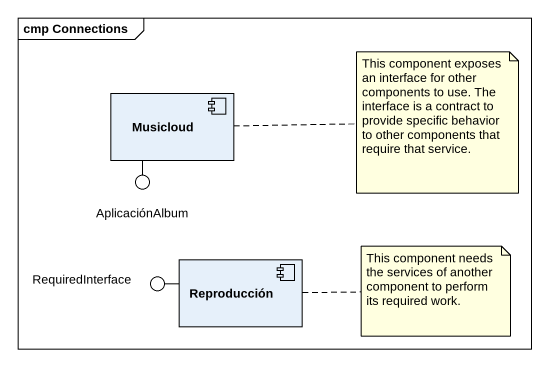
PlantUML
@startuml
mainframe cmp Connections
component Musicloud
() AplicaciónAlbum
component Reproducción
() RequiredInterface
Musicloud -- AplicaciónAlbum
Reproducción -left- RequiredInterface
note right of Musicloud : This component exposes an interface for other components to use. The interface is a contract to provide specific behavior to other components that require that service.
note right of Reproducción : This component needs the services of another component to perform its required work.
@enduml
